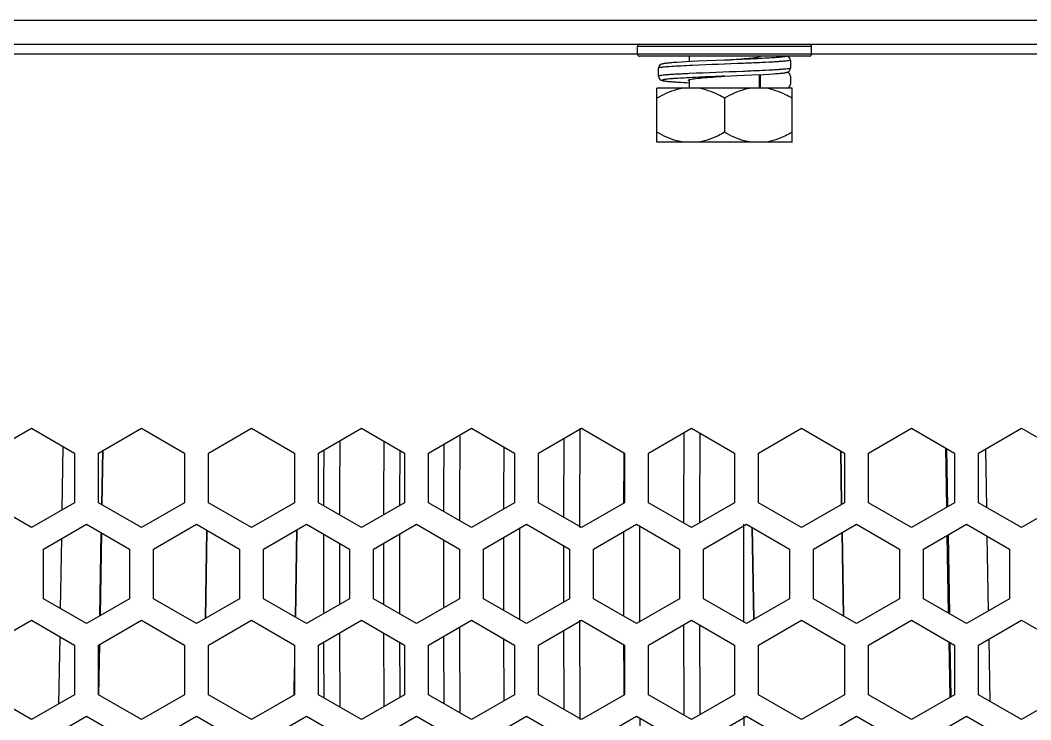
# Model space of a CAD drawing. Header units: millimetres. Extents: x 10297564 to 11610295, y -9287743 to -8409454.
# Drawn here: x 10491568 to 10492582, y -9078420 to -9077718 of the extents above; entities that cross this region are included whole.
import ezdxf

# ---------------------------------------------------------------- set-up
doc = ezdxf.new("R2010")
doc.units = ezdxf.units.MM
doc.header["$LTSCALE"] = 100
doc.layers.add('-0', color=7, linetype='Continuous')

# ---------------------------------------------------------------- blocks, each defined once
blk = doc.blocks.new('인버터 외형도')
at = {"layer": '-0', "linetype": 'Continuous'}
for p, q in [((86344.23, 52854.83), (98084.1, 52854.83)), ((88603.03, 52836.77), (96082.38, 52836.77)), ((92284.77, 52829.25), (92284.77, 52835.27)), ((92284.77, 52835.27), (92415.69, 52835.27)), ((92415.69, 52829.25), (92415.69, 52835.27)), ((92284.77, 52829.25), (88954.43, 52829.25)), ((92415.69, 52829.25), (92284.77, 52829.25)), ((92414.19, 52827.74), (92286.27, 52827.74)), ((92321.25, 52823.48), (92317.56, 52823.28)), ((92330.17, 52823.92), (92321.25, 52823.48)), ((92323.9, 52823.62), (92323.9, 52827.74)), ((92343.9, 52824.52), (92330.17, 52823.92)), ((92350.28, 52824.79), (92343.9, 52824.52)), ((92350.23, 52824.79), (92350.28, 52824.79)), ((92376.57, 52827.39), (92376.57, 52827.74)), ((92399.82, 52824.73), (92399.82, 52818.72)), ((95746.04, 52829.25), (92415.69, 52829.25)), ((92300.63, 52819.32), (92300.57, 52818.79)), ((92300.57, 52818.76), (92300.57, 52818.71)), ((92300.57, 52812.7), (92300.57, 52818.71)), ((92314.39, 52823.08), (92311.7, 52822.9)), ((92317.56, 52823.28), (92314.39, 52823.08)), ((92326.25, 52820.79), (92323.82, 52820.68)), ((92300.57, 52812.7), (92300.57, 52812.6)), ((92303.32, 52809.5), (92304.16, 52809.31)), ((92323.9, 52803.66), (92323.9, 52810.12)), ((92350.18, 52812.75), (92359.81, 52813.15)), ((92350.18, 52812.74), (92350.23, 52812.75)), ((92359.81, 52813.15), (92370.75, 52813.64)), ((92370.75, 52813.64), (92379.92, 52814.09)), ((92376.57, 52803.66), (92376.57, 52813.92)), ((92377.28, 52803.66), (92377.28, 52813.95)), ((92379.92, 52814.09), (92383.76, 52814.31)), ((92383.76, 52814.31), (92387.09, 52814.52)), ((92399.82, 52812.69), (92399.82, 52806.68)), ((92299.44, 52763.03), (92299.44, 52803.66)), ((92401.02, 52803.66), (92299.44, 52803.66)), ((92316.52, 52808.19), (92320.02, 52807.99)), ((92320.02, 52807.99), (92323.9, 52807.79)), ((92376.78, 52803.95), (92376.57, 52804.02)), ((92401.02, 52763.03), (92401.02, 52803.66)), ((92350.23, 52796.18), (92350.23, 52770.51)), ((92401.02, 52763.03), (92299.44, 52763.03)), ((91796.43, 52529.15), (91828.78, 52547.83)), ((91828.78, 52547.83), (91861.14, 52529.15)), ((91879.2, 52529.15), (91911.55, 52547.83)), ((91911.55, 52547.83), (91943.91, 52529.15)), ((91961.97, 52529.15), (91994.32, 52547.83)), ((91994.32, 52547.83), (92026.68, 52529.15)), ((92044.74, 52529.15), (92077.09, 52547.83)), ((92077.09, 52547.83), (92109.45, 52529.15)), ((92127.51, 52529.15), (92159.86, 52547.83)), ((92159.86, 52547.83), (92192.22, 52529.15)), ((92210.28, 52529.15), (92242.63, 52547.83)), ((92242.63, 52547.83), (92274.99, 52529.15)), ((92293.05, 52529.15), (92325.4, 52547.83)), ((92325.4, 52547.83), (92357.76, 52529.15)), ((92375.82, 52529.15), (92408.17, 52547.83)), ((92408.17, 52547.83), (92440.53, 52529.15)), ((92458.58, 52529.15), (92490.94, 52547.83)), ((92490.94, 52547.83), (92523.3, 52529.15)), ((92541.35, 52529.15), (92573.71, 52547.83)), ((92573.71, 52547.83), (92606.06, 52529.15)), ((91851.92, 52486.47), (91852.75, 52534)), ((91861.14, 52529.15), (91861.14, 52491.79)), ((91879.2, 52491.79), (91879.2, 52529.15)), ((91882.12, 52530.84), (91881.41, 52490.51)), ((91882.08, 52490.13), (91882.79, 52531.23)), ((91943.91, 52529.15), (91943.91, 52491.79)), ((91961.97, 52491.79), (91961.97, 52529.15)), ((92026.68, 52529.15), (92026.68, 52491.79)), ((92044.74, 52491.79), (92044.74, 52529.15)), ((92109.45, 52529.15), (92109.45, 52491.79)), ((92127.51, 52491.79), (92127.51, 52529.15)), ((92192.22, 52529.15), (92192.22, 52491.79)), ((92210.28, 52491.79), (92210.28, 52529.15)), ((92274.99, 52529.15), (92274.99, 52491.79)), ((92293.05, 52491.79), (92293.05, 52529.15)), ((92357.76, 52529.15), (92357.76, 52491.79)), ((92375.82, 52491.79), (92375.82, 52529.15)), ((92438.37, 52490.55), (92437.67, 52530.8)), ((92437.67, 52530.8), (92438.37, 52490.55)), ((92440.53, 52529.15), (92440.53, 52491.79)), ((92458.58, 52491.79), (92458.58, 52529.15)), ((92517.44, 52488.41), (92516.66, 52532.98)), ((92517.34, 52532.59), (92518.1, 52488.79)), ((92523.3, 52529.15), (92523.3, 52491.79)), ((92541.35, 52491.79), (92541.35, 52529.15)), ((92547.53, 52488.22), (92546.76, 52532.27)), ((91828.78, 52473.11), (91796.43, 52491.79)), ((91861.14, 52491.79), (91828.78, 52473.11)), ((91911.55, 52473.11), (91879.2, 52491.79)), ((91943.91, 52491.79), (91911.55, 52473.11)), ((91994.32, 52473.11), (91961.97, 52491.79)), ((92026.68, 52491.79), (91994.32, 52473.11)), ((92077.09, 52473.11), (92044.74, 52491.79)), ((92109.45, 52491.79), (92077.09, 52473.11)), ((92159.86, 52473.11), (92127.51, 52491.79)), ((92192.22, 52491.79), (92159.86, 52473.11)), ((92242.63, 52473.11), (92210.28, 52491.79)), ((92274.99, 52491.79), (92242.63, 52473.11)), ((92325.4, 52473.11), (92293.05, 52491.79)), ((92357.76, 52491.79), (92325.4, 52473.11)), ((92408.17, 52473.11), (92375.82, 52491.79)), ((92440.53, 52491.79), (92408.17, 52473.11)), ((92490.94, 52473.11), (92458.58, 52491.79)), ((92523.3, 52491.79), (92490.94, 52473.11)), ((92573.71, 52473.11), (92541.35, 52491.79)), ((92606.06, 52491.79), (92573.71, 52473.11)), ((91837.81, 52456.92), (91870.17, 52475.6)), ((91870.17, 52475.6), (91902.52, 52456.92)), ((91920.58, 52456.92), (91952.94, 52475.6)), ((91952.94, 52475.6), (91985.29, 52456.92)), ((92003.35, 52456.92), (92035.71, 52475.6)), ((92035.71, 52475.6), (92068.06, 52456.92)), ((92086.12, 52456.92), (92118.48, 52475.6)), ((92118.48, 52475.6), (92150.83, 52456.92)), ((92168.89, 52456.92), (92201.25, 52475.6)), ((92201.25, 52475.6), (92233.6, 52456.92)), ((92251.66, 52456.92), (92284.02, 52475.6)), ((92284.02, 52475.6), (92316.37, 52456.92)), ((92334.43, 52456.92), (92366.79, 52475.6)), ((92366.79, 52475.6), (92399.14, 52456.92)), ((92417.2, 52456.92), (92449.56, 52475.6)), ((92449.56, 52475.6), (92481.91, 52456.92)), ((92499.97, 52456.92), (92532.32, 52475.6)), ((92532.32, 52475.6), (92564.68, 52456.92)), ((91881.04, 52469.32), (91879.95, 52406.52)), ((91880.62, 52406.91), (91881.71, 52468.93)), ((91960.77, 52471.08), (91959.61, 52404.73)), ((91959.61, 52404.73), (91960.77, 52471.08)), ((92028.49, 52471.43), (92027.34, 52405.71)), ((92027.34, 52405.71), (92028.49, 52471.43)), ((92370.97, 52473.18), (92372.18, 52403.99)), ((92372.18, 52403.99), (92370.97, 52473.18)), ((92439.84, 52406.48), (92438.74, 52469.35)), ((92438.74, 52469.35), (92439.84, 52406.48)), ((92518.83, 52408.67), (92517.81, 52467.21)), ((92518.47, 52467.6), (92519.51, 52408.28)), ((92548.89, 52410.44), (92547.91, 52466.6)), ((91850.62, 52412.16), (91851.54, 52464.84)), ((91837.81, 52419.55), (91837.81, 52456.92)), ((91902.52, 52456.92), (91902.52, 52419.55)), ((91920.58, 52419.55), (91920.58, 52456.92)), ((91985.29, 52456.92), (91985.29, 52419.55)), ((92003.35, 52419.55), (92003.35, 52456.92)), ((92068.06, 52456.92), (92068.06, 52419.55)), ((92086.12, 52419.55), (92086.12, 52456.92)), ((92150.83, 52456.92), (92150.83, 52419.55)), ((92168.89, 52419.55), (92168.89, 52456.92)), ((92233.6, 52456.92), (92233.6, 52419.55)), ((92251.66, 52419.55), (92251.66, 52456.92)), ((92316.37, 52456.92), (92316.37, 52419.55)), ((92334.43, 52419.55), (92334.43, 52456.92)), ((92399.14, 52456.92), (92399.14, 52419.55)), ((92417.2, 52419.55), (92417.2, 52456.92)), ((92481.91, 52456.92), (92481.91, 52419.55)), ((92499.97, 52419.55), (92499.97, 52456.92)), ((92564.68, 52456.92), (92564.68, 52419.55)), ((91870.17, 52400.87), (91837.81, 52419.55)), ((91902.52, 52419.55), (91870.17, 52400.87)), ((91952.94, 52400.87), (91920.58, 52419.55)), ((91985.29, 52419.55), (91952.94, 52400.87)), ((92035.71, 52400.87), (92003.35, 52419.55)), ((92068.06, 52419.55), (92035.71, 52400.87)), ((92118.48, 52400.87), (92086.12, 52419.55)), ((92150.83, 52419.55), (92118.48, 52400.87)), ((92201.25, 52400.87), (92168.89, 52419.55)), ((92233.6, 52419.55), (92201.25, 52400.87)), ((92284.02, 52400.87), (92251.66, 52419.55)), ((92316.37, 52419.55), (92284.02, 52400.87)), ((92366.79, 52400.87), (92334.43, 52419.55)), ((92399.14, 52419.55), (92366.79, 52400.87)), ((92449.56, 52400.87), (92417.2, 52419.55)), ((92481.91, 52419.55), (92449.56, 52400.87)), ((92532.32, 52400.87), (92499.97, 52419.55)), ((92564.68, 52419.55), (92532.32, 52400.87)), ((91796.43, 52384.68), (91828.78, 52403.36)), ((91828.78, 52403.36), (91861.14, 52384.68)), ((91879.2, 52384.68), (91911.55, 52403.36)), ((91911.55, 52403.36), (91943.91, 52384.68)), ((91961.97, 52384.68), (91994.32, 52403.36)), ((91994.32, 52403.36), (92026.68, 52384.68)), ((92044.74, 52384.68), (92077.09, 52403.36)), ((92077.09, 52403.36), (92109.45, 52384.68)), ((92127.51, 52384.68), (92159.86, 52403.36)), ((92159.86, 52403.36), (92192.22, 52384.68)), ((92210.28, 52384.68), (92242.63, 52403.36)), ((92242.63, 52403.36), (92274.99, 52384.68)), ((92293.05, 52384.68), (92325.4, 52403.36)), ((92325.4, 52403.36), (92357.76, 52384.68)), ((92375.82, 52384.68), (92408.17, 52403.36)), ((92408.17, 52403.36), (92440.53, 52384.68)), ((92458.58, 52384.68), (92490.94, 52403.36)), ((92490.94, 52403.36), (92523.3, 52384.68)), ((92541.35, 52384.68), (92573.71, 52403.36)), ((92573.71, 52403.36), (92606.06, 52384.68)), ((91849.37, 52340.53), (91850.25, 52390.97)), ((91861.14, 52384.68), (91861.14, 52347.32)), ((91879.2, 52347.32), (91879.2, 52384.68)), ((91879.57, 52384.67), (91879.2, 52363.61)), ((91879.58, 52347.31), (91880.24, 52384.66)), ((91943.91, 52384.68), (91943.91, 52347.32)), ((91961.97, 52347.32), (91961.97, 52384.68)), ((92026.68, 52384.68), (92026.68, 52347.32)), ((92044.74, 52347.32), (92044.74, 52384.68)), ((92109.45, 52384.68), (92109.45, 52347.32)), ((92127.51, 52347.32), (92127.51, 52384.68)), ((92192.22, 52384.68), (92192.22, 52347.32)), ((92210.28, 52347.32), (92210.28, 52384.68)), ((92274.99, 52384.68), (92274.99, 52347.32)), ((92293.05, 52347.32), (92293.05, 52384.68)), ((92357.76, 52384.68), (92357.76, 52347.32)), ((92375.82, 52347.32), (92375.82, 52384.68)), ((92440.53, 52384.68), (92440.53, 52347.32)), ((92458.58, 52347.32), (92458.58, 52384.68)), ((92519.93, 52345.38), (92519.21, 52387.04)), ((92519.88, 52386.65), (92520.6, 52345.76)), ((92523.3, 52384.68), (92523.3, 52347.32)), ((92541.35, 52347.32), (92541.35, 52384.68)), ((92550.08, 52342.28), (92549.26, 52389.25)), ((92026.68, 52367.92), (92026.32, 52347.33)), ((92026.32, 52347.33), (92026.68, 52367.92)), ((91828.78, 52328.64), (91796.43, 52347.32)), ((91861.14, 52347.32), (91828.78, 52328.64)), ((91911.55, 52328.64), (91879.2, 52347.32)), ((91943.91, 52347.32), (91911.55, 52328.64)), ((91994.32, 52328.64), (91961.97, 52347.32)), ((92026.68, 52347.32), (91994.32, 52328.64)), ((92077.09, 52328.64), (92044.74, 52347.32)), ((92109.45, 52347.32), (92077.09, 52328.64)), ((92159.86, 52328.64), (92127.51, 52347.32)), ((92192.22, 52347.32), (92159.86, 52328.64)), ((92242.63, 52328.64), (92210.28, 52347.32)), ((92274.99, 52347.32), (92242.63, 52328.64)), ((92325.4, 52328.64), (92293.05, 52347.32)), ((92357.76, 52347.32), (92325.4, 52328.64)), ((92408.17, 52328.64), (92375.82, 52347.32)), ((92440.53, 52347.32), (92408.17, 52328.64)), ((92490.94, 52328.64), (92458.58, 52347.32)), ((92523.3, 52347.32), (92490.94, 52328.64)), ((92573.71, 52328.64), (92541.35, 52347.32)), ((92606.06, 52347.32), (92573.71, 52328.64)), ((91837.81, 52312.45), (91870.17, 52331.13)), ((91870.17, 52331.13), (91902.52, 52312.45)), ((91920.58, 52312.45), (91952.94, 52331.13)), ((91952.94, 52331.13), (91985.29, 52312.45)), ((92003.35, 52312.45), (92035.71, 52331.13)), ((92035.71, 52331.13), (92068.06, 52312.45)), ((92086.12, 52312.45), (92118.48, 52331.13)), ((92118.48, 52331.13), (92150.83, 52312.45)), ((92168.89, 52312.45), (92201.25, 52331.13)), ((92201.25, 52331.13), (92233.6, 52312.45)), ((92251.66, 52312.45), (92284.02, 52331.13)), ((92284.02, 52331.13), (92316.37, 52312.45)), ((92334.43, 52312.45), (92366.79, 52331.13)), ((92366.79, 52331.13), (92399.14, 52312.45)), ((92417.2, 52312.45), (92449.56, 52331.13)), ((92449.56, 52331.13), (92481.91, 52312.45)), ((92499.97, 52312.45), (92532.32, 52331.13)), ((92532.32, 52331.13), (92564.68, 52312.45))]:
    blk.add_line(p, q, dxfattribs=at)
for points in [[(92311.7, 52822.9), (92310.53, 52822.81), (92309.46, 52822.72), (92308.49, 52822.64), (92307.62, 52822.55), (92306.83, 52822.47), (92306.12, 52822.39), (92305.48, 52822.31), (92304.92, 52822.23), (92304.41, 52822.14), (92303.95, 52822.06), (92303.53, 52821.96), (92303.13, 52821.85), (92302.71, 52821.71), (92302.23, 52821.47), (92301.63, 52821.05), (92301.01, 52820.31), (92300.63, 52819.32)], [(92397.14, 52815.62), (92397.61, 52815.77), (92398.16, 52816.02), (92398.58, 52816.28)], [(92300.57, 52812.59), (92300.78, 52811.57), (92301.3, 52810.69), (92301.93, 52810.12), (92302.47, 52809.8), (92302.92, 52809.62), (92303.32, 52809.5)], [(92304.16, 52809.31), (92304.63, 52809.22), (92305.17, 52809.14), (92305.76, 52809.06), (92306.42, 52808.98), (92307.16, 52808.9), (92307.98, 52808.82), (92308.89, 52808.73), (92309.89, 52808.65), (92311, 52808.56), (92312.2, 52808.47), (92313.52, 52808.38), (92316.52, 52808.19)], [(92387.09, 52814.52), (92388.56, 52814.62), (92389.9, 52814.72), (92391.12, 52814.82), (92392.22, 52814.92), (92393.2, 52815.02), (92394.07, 52815.11), (92394.85, 52815.21), (92395.53, 52815.3), (92396.13, 52815.4), (92396.66, 52815.51), (92397.14, 52815.62)]]:
    blk.add_lwpolyline(points, dxfattribs=at)
for centre, radius, start, end in [((92286.27, 52835.27), 1.5, 90, 180), ((92414.19, 52835.27), 1.5, 0, 90), ((92286.27, 52829.25), 1.5, 180, 270), ((92396.81, 52824.73), 3.01, 359.93344, 89.93119), ((92414.19, 52829.25), 1.5, 270, 0), ((92300.65, 52818.71), 0.0774, 171.35445, 178.90655), ((92396.8, 52818.71), 3.01, 306.22475, 0.01857), ((92396.8, 52812.69), 3.01, 359.98139, 53.78054), ((92396.81, 52806.67), 3.01, 270.06881, 0.06657), ((137285.84, 52441.15), 45134.94, 179.870863, 179.953054), ((137376.14, 52441.15), 45134.94, 179.864578, 179.959431), ((137466.43, 52441.15), 45146.98, 179.86869, 179.955269), ((137466.43, 52441.15), 45134.94, 179.869329, 179.954787), ((137195.55, 52441.15), 45134.94, 179.876385, 179.947546), ((137240.7, 52441.15), 45146.98, 179.877073, 179.947071), ((137285.84, 52441.15), 45146.98, 179.879729, 179.944256), ((137376.14, 52441.15), 45146.98, 179.87421, 179.949762), ((137195.55, 52441.15), 45146.98, 179.885249, 179.938749), ((137240.7, 52441.15), 45134.94, 179.885853, 179.938223), ((137330.99, 52441.15), 45146.98, 179.88258, 179.941552), ((137421.29, 52441.15), 45146.98, 179.888323, 179.935737), ((137421.29, 52441.15), 45134.94, 179.958164, 180.049354), ((137511.58, 52441.15), 45146.98, 179.956285, 180.049587), ((137195.55, 52441.15), 45146.98, 179.965884, 180.041613), ((137240.7, 52441.15), 45134.94, 179.965431, 180.041889), ((137330.99, 52441.15), 45134.94, 179.959909, 180.047397), ((137421.29, 52441.15), 45146.98, 179.963232, 180.04408), ((137195.55, 52441.15), 45134.94, 179.974688, 180.03279), ((137240.7, 52441.15), 45146.98, 179.974271, 180.033067), ((137285.84, 52441.15), 45146.98, 179.971391, 180.036093), ((137330.99, 52441.15), 45146.98, 179.968752, 180.038573), ((137376.14, 52441.15), 45146.98, 179.976898, 180.030573), ((137285.84, 52441.15), 45134.94, 180.054476, 180.136457), ((137376.14, 52441.15), 45134.94, 180.047972, 180.142837), ((137466.43, 52441.15), 45146.98, 180.052254, 180.138632), ((137466.43, 52441.15), 45134.94, 180.052507, 180.138168), ((137195.55, 52441.15), 45134.94, 180.059997, 180.130927), ((137240.7, 52441.15), 45146.98, 180.060202, 180.130434), ((137285.84, 52441.15), 45146.98, 180.063293, 180.127575), ((137376.14, 52441.15), 45146.98, 180.057773, 180.133104), ((137195.55, 52441.15), 45146.98, 180.068813, 180.122046), ((137240.7, 52441.15), 45134.94, 180.069031, 180.12167), ((137330.99, 52441.15), 45146.98, 180.065709, 180.124936), ((137421.29, 52441.15), 45146.98, 180.071668, 180.119087), ((137421.29, 52441.15), 45134.94, 180.141588, 180.232361), ((137511.58, 52441.15), 45146.98, 180.139648, 180.234476)]:
    blk.add_arc(centre, radius, start, end, dxfattribs=at)
for points, knots in [([(92396.81, 52827.74), (92396.68, 52827.64), (92396.23, 52827.52), (92395.37, 52827.34), (92394.09, 52827.17), (92391.64, 52826.9), (92387.67, 52826.59), (92381.94, 52826.23), (92375.07, 52825.88), (92367.32, 52825.51), (92358.96, 52825.15), (92353.21, 52824.91), (92350.28, 52824.79)], [0, 0, 0, 0, 0.010481, 0.029443, 0.056945, 0.09281, 0.188378, 0.312859, 0.461872, 0.630142, 0.811684, 1, 1, 1, 1]), ([(92350.28, 52824.79), (92353.23, 52825), (92358.82, 52825.4), (92366.41, 52826.02), (92371.76, 52826.54), (92374.94, 52827.01), (92376.11, 52827.25), (92376.57, 52827.39)], [0, 0, 0, 0, 0.336028, 0.635075, 0.864534, 0.945104, 1, 1, 1, 1]), ([(92376.57, 52827.39), (92376.66, 52827.42), (92376.9, 52827.5), (92377.17, 52827.6), (92377.28, 52827.74)], [0, 0, 0, 0, 0.343642, 1, 1, 1, 1]), ([(92399.82, 52824.73), (92399.62, 52824.59), (92398.9, 52824.45), (92397.54, 52824.21), (92395.48, 52824), (92392.79, 52823.77), (92389.49, 52823.55), (92384.02, 52823.22), (92379.65, 52823.01), (92376.58, 52822.87)], [0, 0, 0, 0, 0.030884, 0.090815, 0.1795, 0.295825, 0.438201, 0.604638, 1, 1, 1, 1]), ([(92301.09, 52818.99), (92300.96, 52818.96), (92300.78, 52818.91), (92300.58, 52818.79), (92300.57, 52818.72)], [0, 0, 0, 0, 0.673344, 1, 1, 1, 1]), ([(92323.82, 52820.68), (92321.01, 52820.55), (92315.95, 52820.3), (92309.25, 52819.91), (92304.49, 52819.5), (92301.96, 52819.23), (92301.09, 52818.99)], [0, 0, 0, 0, 0.369392, 0.667656, 0.881024, 1, 1, 1, 1]), ([(92376.58, 52816.85), (92372.36, 52816.66), (92354.78, 52815.91), (92337.18, 52815.29), (92323.82, 52814.67)], [0, 0, 0, 0, 0.239921, 1, 1, 1, 1]), ([(92376.58, 52822.87), (92372.59, 52822.68), (92355.81, 52821.97), (92339.03, 52821.36), (92326.25, 52820.79)], [0, 0, 0, 0, 0.238071, 1, 1, 1, 1]), ([(92399.82, 52818.72), (92399.62, 52818.58), (92398.9, 52818.43), (92397.54, 52818.2), (92395.48, 52817.99), (92392.79, 52817.76), (92389.49, 52817.53), (92384.02, 52817.21), (92379.65, 52816.99), (92376.58, 52816.85)], [0, 0, 0, 0, 0.030885, 0.090815, 0.1795, 0.295825, 0.4382, 0.604636, 1, 1, 1, 1]), ([(92323.82, 52814.67), (92322.12, 52814.59), (92318.9, 52814.43), (92314.34, 52814.19), (92310.35, 52813.95), (92307, 52813.71), (92304.33, 52813.47), (92302.4, 52813.25), (92301.23, 52813.03), (92300.72, 52812.87), (92300.57, 52812.75), (92300.57, 52812.7)], [0, 0, 0, 0, 0.217448, 0.413509, 0.585077, 0.729446, 0.844366, 0.928097, 0.979555, 0.993255, 1, 1, 1, 1]), ([(92323.82, 52811.57), (92321.01, 52811.43), (92317.03, 52811.22), (92312.08, 52810.89), (92309.15, 52810.66), (92306.87, 52810.43), (92305.11, 52810.21), (92304.22, 52810.01), (92303.58, 52809.83), (92303.58, 52809.69)], [0, 0, 0, 0, 0.414583, 0.58592, 0.729859, 0.844352, 0.927837, 0.979387, 1, 1, 1, 1]), ([(92303.58, 52809.69), (92303.58, 52809.55), (92304.21, 52809.36), (92305.09, 52809.17), (92306.85, 52808.94), (92309.13, 52808.71), (92312.07, 52808.48), (92317.03, 52808.15), (92321.02, 52807.94), (92323.85, 52807.79)], [0, 0, 0, 0, 0.020118, 0.071247, 0.154482, 0.268904, 0.412945, 0.584535, 1, 1, 1, 1]), ([(92323.14, 52809.68), (92323.14, 52809.78), (92323.4, 52809.99), (92323.64, 52810.06), (92323.82, 52810.12)], [0, 0, 0, 0, 0.334005, 1, 1, 1, 1]), ([(92323.82, 52809.25), (92323.64, 52809.3), (92323.4, 52809.38), (92323.14, 52809.59), (92323.14, 52809.68)], [0, 0, 0, 0, 0.665995, 1, 1, 1, 1]), ([(92350.18, 52812.75), (92347.85, 52812.65), (92339.07, 52812.28), (92330.28, 52811.9), (92323.82, 52811.57)], [0, 0, 0, 0, 0.264731, 1, 1, 1, 1]), ([(92323.82, 52810.12), (92324.27, 52810.27), (92325.42, 52810.51), (92328.58, 52810.98), (92333.94, 52811.51), (92341.58, 52812.13), (92347.2, 52812.53), (92350.18, 52812.74)], [0, 0, 0, 0, 0.053433, 0.133017, 0.361942, 0.662037, 1, 1, 1, 1]), ([(92319.47, 52803.66), (92317.72, 52803.42), (92310.69, 52801.95), (92304.1, 52798.88), (92299.44, 52796.18)], [0, 0, 0, 0, 0.24756, 1, 1, 1, 1]), ([(92350.23, 52796.18), (92348.66, 52797.09), (92342.38, 52800.48), (92335.48, 52802.93), (92330.2, 52803.66)], [0, 0, 0, 0, 0.253702, 1, 1, 1, 1]), ([(92370.26, 52803.66), (92368.51, 52803.42), (92361.48, 52801.95), (92354.89, 52798.88), (92350.23, 52796.18)], [0, 0, 0, 0, 0.24756, 1, 1, 1, 1]), ([(92377.28, 52803.66), (92377.26, 52803.69), (92377.11, 52803.82), (92376.93, 52803.89), (92376.78, 52803.95)], [0, 0, 0, 0, 0.174421, 1, 1, 1, 1]), ([(92401.02, 52796.18), (92399.45, 52797.09), (92393.17, 52800.48), (92386.27, 52802.93), (92380.99, 52803.66)], [0, 0, 0, 0, 0.253702, 1, 1, 1, 1]), ([(92319.47, 52763.03), (92317.72, 52763.28), (92310.69, 52764.74), (92304.1, 52767.82), (92299.44, 52770.51)], [0, 0, 0, 0, 0.24756, 1, 1, 1, 1]), ([(92350.23, 52770.51), (92348.66, 52769.61), (92342.38, 52766.22), (92335.48, 52763.77), (92330.2, 52763.03)], [0, 0, 0, 0, 0.253702, 1, 1, 1, 1]), ([(92370.26, 52763.03), (92368.51, 52763.28), (92361.48, 52764.74), (92354.89, 52767.82), (92350.23, 52770.51)], [0, 0, 0, 0, 0.24756, 1, 1, 1, 1]), ([(92401.02, 52770.51), (92399.45, 52769.61), (92393.17, 52766.22), (92386.27, 52763.77), (92380.99, 52763.03)], [0, 0, 0, 0, 0.253702, 1, 1, 1, 1])]:
    blk.add_open_spline(points, degree=3, knots=knots, dxfattribs=at)
blk.add_open_spline([(92398.58, 52815.12), (92398.19, 52815.41), (92397.71, 52815.61), (92397.22, 52815.67)], degree=3, dxfattribs=at)

msp = doc.modelspace()

# ---------------------------------------------------------------- block references
at = {"xscale": 1.333333333333333, "yscale": 1.333333333333333, "zscale": 1.333333333333333}
msp.add_blockref('인버터 외형도', (10369140.6, -9148191), dxfattribs=at)

doc.saveas('drawing.dxf')
